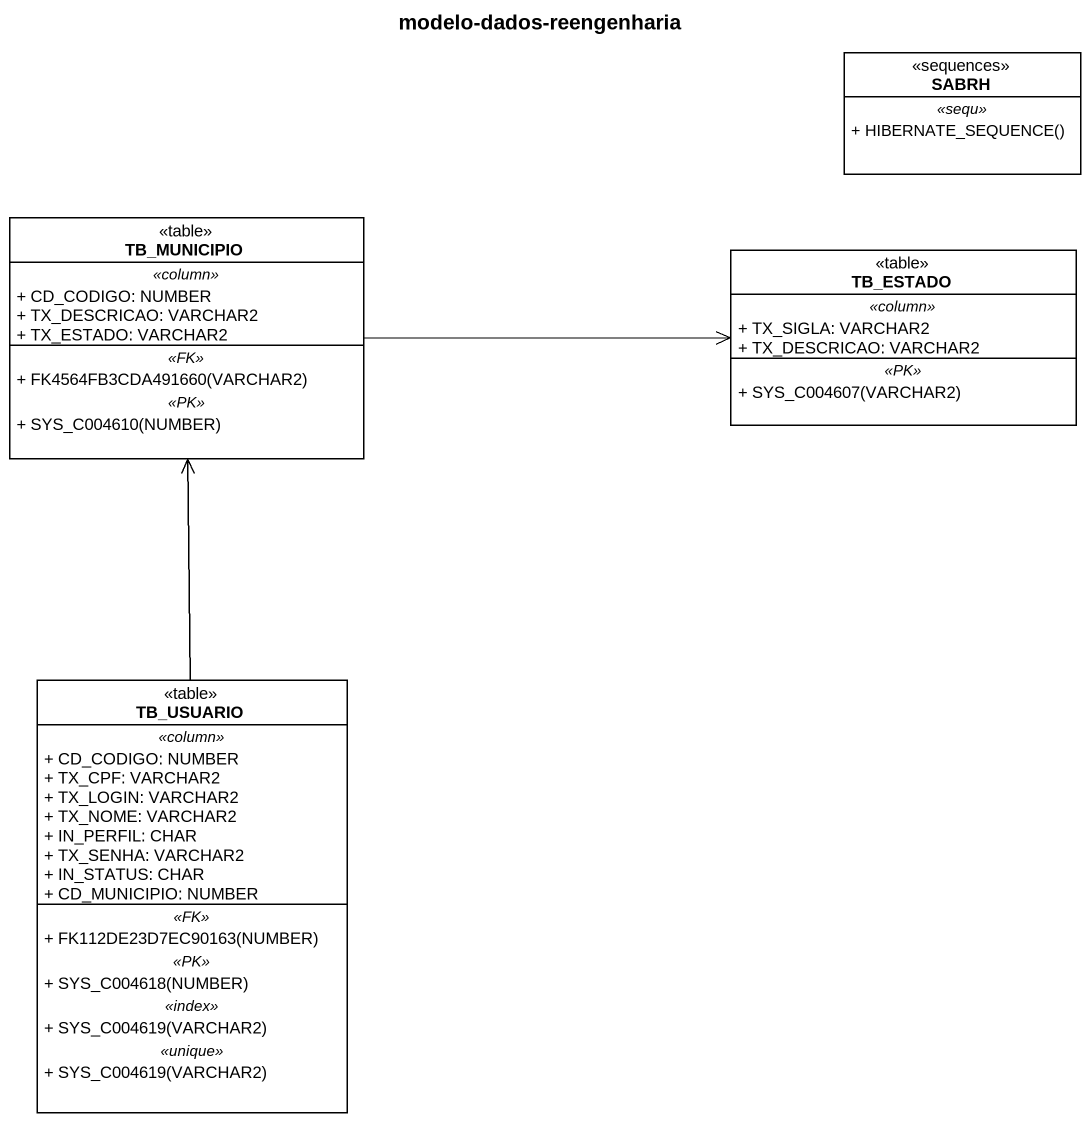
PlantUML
@startuml
title modelo-dados-reengenharia
hide circle
hide empty members
skinparam classAttributeIconSize 0
class SABRH <<sequences>> {
  .. <<sequ>> ..
  + HIBERNATE_SEQUENCE()
}
class TB_MUNICIPIO <<table>> {
  .. <<column>> ..
  + CD_CODIGO: NUMBER
  + TX_DESCRICAO: VARCHAR2
  + TX_ESTADO: VARCHAR2
  .. <<FK>> ..
  + FK4564FB3CDA491660(VARCHAR2)
  .. <<PK>> ..
  + SYS_C004610(NUMBER)
}
class TB_ESTADO <<table>> {
  .. <<column>> ..
  + TX_SIGLA: VARCHAR2
  + TX_DESCRICAO: VARCHAR2
  .. <<PK>> ..
  + SYS_C004607(VARCHAR2)
}
class TB_USUARIO <<table>> {
  .. <<column>> ..
  + CD_CODIGO: NUMBER
  + TX_CPF: VARCHAR2
  + TX_LOGIN: VARCHAR2
  + TX_NOME: VARCHAR2
  + IN_PERFIL: CHAR
  + TX_SENHA: VARCHAR2
  + IN_STATUS: CHAR
  + CD_MUNICIPIO: NUMBER
  .. <<FK>> ..
  + FK112DE23D7EC90163(NUMBER)
  .. <<PK>> ..
  + SYS_C004618(NUMBER)
  .. <<index>> ..
  + SYS_C004619(VARCHAR2)
  .. <<unique>> ..
  + SYS_C004619(VARCHAR2)
}
TB_MUNICIPIO -right-> TB_ESTADO
TB_USUARIO -up-> TB_MUNICIPIO
@enduml
